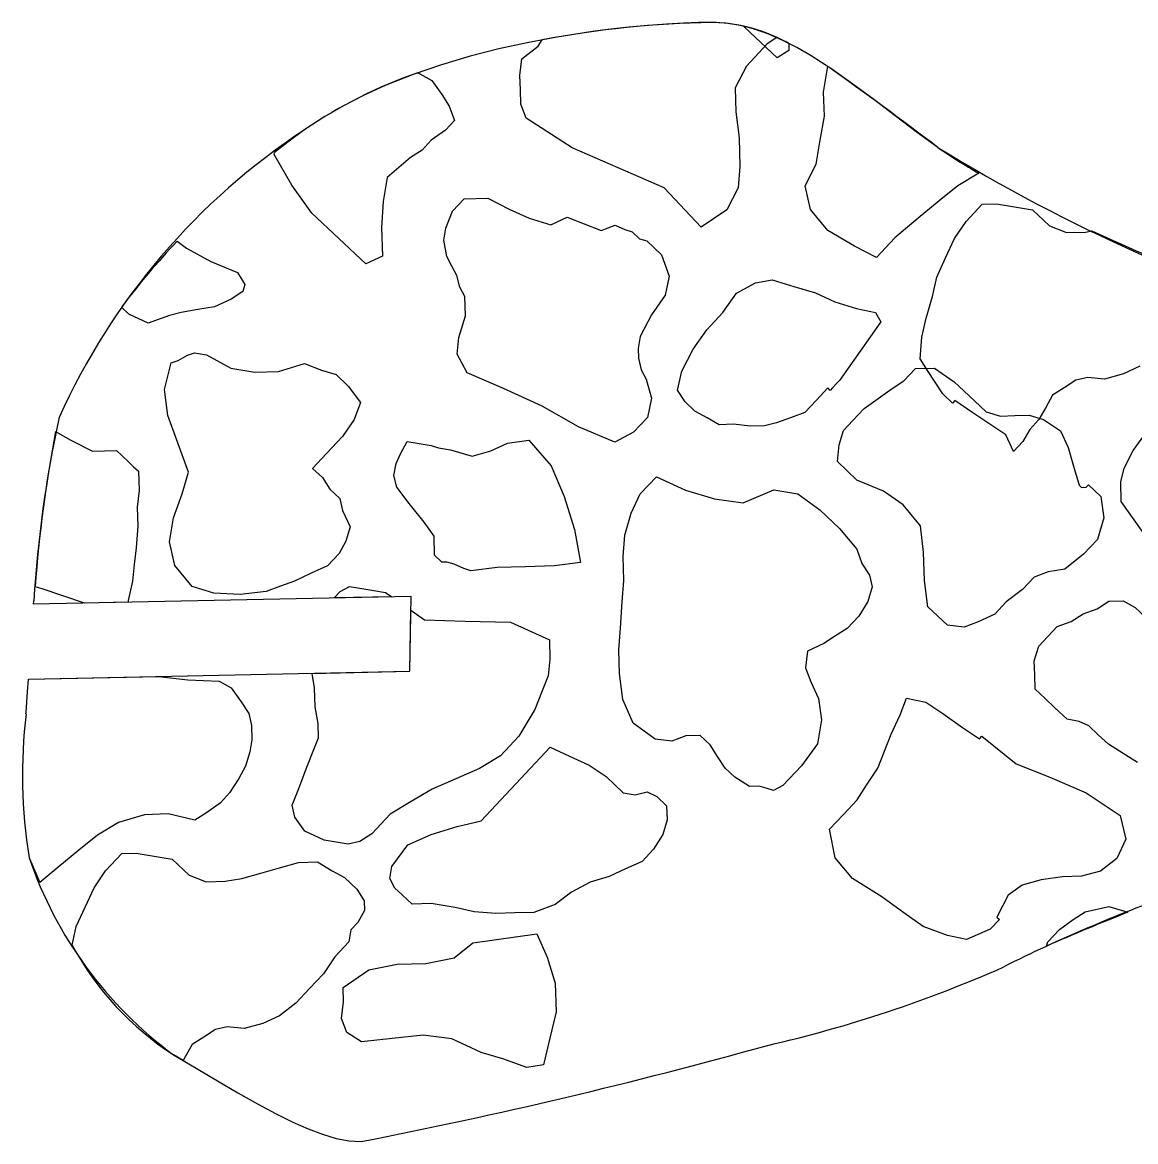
# Model space of a CAD drawing. Extents: x 1.3 to 15.6, y 3.2 to 7.5.
# Drawn here: x 1.34 to 2.766, y 3.384 to 4.818 of the extents above; entities that cross this region are included whole.
import ezdxf

# ---------------------------------------------------------------- set-up
doc = ezdxf.new("R2010")
doc.units = 0
doc.header["$MEASUREMENT"] = 0

msp = doc.modelspace()

# ---------------------------------------------------------------- linework, layer by layer
at = {"color": 7, "linetype": 'Continuous'}
for p, q in [((2.2725, 4.8053), (2.2639, 4.8135)), ((2.3072, 4.7728), (2.2725, 4.8053)), ((2.0008, 4.7876), (2.006, 4.7959)), ((2.2942, 4.7906), (2.2676, 4.7622)), ((2.3068, 4.7987), (2.2942, 4.7906)), ((2.3219, 4.7915), (2.3222, 4.7824)), ((1.9799, 4.7717), (2.0008, 4.7876)), ((2.3222, 4.7824), (2.3072, 4.7728)), ((1.9775, 4.7502), (1.9799, 4.7717)), ((2.2676, 4.7622), (2.2532, 4.7343)), ((1.8465, 4.7535), (1.8491, 4.7524)), ((1.8491, 4.7524), (1.8646, 4.7437)), ((1.9781, 4.7319), (1.9775, 4.7502)), ((2.3666, 4.7287), (2.3718, 4.7595)), ((2.3718, 4.7595), (2.3722, 4.7617)), ((1.8646, 4.7437), (1.8774, 4.7257)), ((2.2532, 4.7343), (2.2541, 4.7037)), ((1.8774, 4.7257), (1.887, 4.7107)), ((1.9787, 4.7136), (1.9781, 4.7319)), ((2.3676, 4.6982), (2.3666, 4.7287)), ((1.887, 4.7107), (1.8937, 4.6926)), ((1.9853, 4.6954), (1.9787, 4.7136)), ((1.8937, 4.6926), (1.8819, 4.68)), ((2.0446, 4.6575), (1.9853, 4.6954)), ((2.2541, 4.7037), (2.2582, 4.6702)), ((2.3624, 4.6675), (2.3676, 4.6982)), ((1.8819, 4.68), (1.8639, 4.6672)), ((1.8639, 4.6672), (1.8521, 4.6546)), ((2.2582, 4.6702), (2.2593, 4.6336)), ((2.3572, 4.6367), (2.3624, 4.6675)), ((1.6627, 4.6488), (1.6628, 4.6517)), ((1.6853, 4.6097), (1.6627, 4.6488)), ((1.8521, 4.6546), (1.8371, 4.645)), ((2.1035, 4.6318), (2.0446, 4.6575)), ((1.8371, 4.645), (1.8073, 4.6196)), ((2.2593, 4.6336), (2.2571, 4.606)), ((2.3428, 4.6088), (2.3572, 4.6367)), ((1.8073, 4.6196), (1.8022, 4.5889)), ((2.1624, 4.6061), (2.1035, 4.6318)), ((2.5655, 4.6248), (2.5385, 4.6087)), ((2.5655, 4.6248), (2.5655, 4.6248)), ((1.7109, 4.5738), (1.6853, 4.6097)), ((2.2098, 4.5556), (2.1624, 4.6061)), ((2.2571, 4.606), (2.2427, 4.578)), ((2.3499, 4.5784), (2.3428, 4.6088)), ((2.5385, 4.6087), (2.5146, 4.5896)), ((1.8912, 4.5763), (1.906, 4.5921)), ((1.906, 4.5921), (1.9365, 4.593)), ((1.9365, 4.593), (1.9645, 4.5786)), ((1.8022, 4.5889), (1.8001, 4.5552)), ((1.8827, 4.5547), (1.8912, 4.5763)), ((1.9645, 4.5786), (1.9893, 4.5672)), ((2.2427, 4.578), (2.2098, 4.5556)), ((2.3721, 4.5516), (2.3499, 4.5784)), ((2.5146, 4.5896), (2.4878, 4.5674)), ((2.5491, 4.5632), (2.5698, 4.5852)), ((2.5698, 4.5852), (2.5881, 4.5858)), ((2.5881, 4.5858), (2.6035, 4.5832)), ((2.6035, 4.5832), (2.6188, 4.5806)), ((2.6188, 4.5806), (2.6342, 4.578)), ((2.6342, 4.578), (2.6562, 4.5573)), ((1.7455, 4.5413), (1.7109, 4.5738)), ((1.9893, 4.5672), (2.0171, 4.5588)), ((2.0171, 4.5588), (2.0382, 4.5687)), ((2.0382, 4.5687), (2.0598, 4.5602)), ((2.4878, 4.5674), (2.458, 4.542)), ((2.5344, 4.5413), (2.5491, 4.5632)), ((1.8001, 4.5552), (1.8013, 4.5185)), ((1.8801, 4.5393), (1.8827, 4.5547)), ((2.0598, 4.5602), (2.0815, 4.5517)), ((2.0815, 4.5517), (2.0996, 4.5583)), ((2.0996, 4.5583), (2.112, 4.5526)), ((2.112, 4.5526), (2.1213, 4.5498)), ((2.1213, 4.5498), (2.1308, 4.541)), ((2.4064, 4.5313), (2.3721, 4.5516)), ((2.6562, 4.5573), (2.6779, 4.5488)), ((2.6779, 4.5488), (2.7023, 4.5496)), ((2.7023, 4.5496), (2.7103, 4.551)), ((1.5384, 4.538), (1.5503, 4.5291)), ((1.7802, 4.5087), (1.7455, 4.5413)), ((1.8838, 4.518), (1.8801, 4.5393)), ((2.1308, 4.541), (2.14, 4.5382)), ((2.14, 4.5382), (2.1589, 4.5204)), ((2.458, 4.542), (2.4343, 4.5168)), ((2.523, 4.5165), (2.5344, 4.5413)), ((1.5503, 4.5291), (1.5814, 4.5117)), ((1.8013, 4.5185), (1.7802, 4.5087)), ((2.1589, 4.5204), (2.1689, 4.4932)), ((2.4343, 4.5168), (2.4064, 4.5313)), ((1.5814, 4.5117), (1.6154, 4.4975)), ((1.8903, 4.506), (1.8838, 4.518)), ((1.8968, 4.494), (1.8903, 4.506)), ((2.5115, 4.4917), (2.523, 4.5165)), ((1.6154, 4.4975), (1.6251, 4.4825)), ((1.9003, 4.4788), (1.8968, 4.494)), ((2.1689, 4.4932), (2.1636, 4.4686)), ((2.5062, 4.4671), (2.5115, 4.4917)), ((1.6251, 4.4825), (1.6223, 4.4733)), ((1.9068, 4.4668), (1.9003, 4.4788)), ((2.2552, 4.4714), (2.2792, 4.4844)), ((2.2792, 4.4844), (2.3005, 4.4881)), ((2.3005, 4.4881), (2.3283, 4.4798)), ((2.3283, 4.4798), (2.3561, 4.4715)), ((1.6073, 4.4636), (1.5862, 4.4538)), ((1.6223, 4.4733), (1.6073, 4.4636)), ((1.9076, 4.4423), (1.9068, 4.4668)), ((2.1636, 4.4686), (2.146, 4.4436)), ((2.2376, 4.4464), (2.2552, 4.4714)), ((2.3561, 4.4715), (2.3809, 4.46)), ((2.4979, 4.4393), (2.5062, 4.4671)), ((1.4765, 4.4443), (1.4668, 4.4533)), ((1.5436, 4.4464), (1.5285, 4.4428)), ((1.5649, 4.4501), (1.5436, 4.4464)), ((1.5862, 4.4538), (1.5649, 4.4501)), ((2.2169, 4.4244), (2.2376, 4.4464)), ((2.3809, 4.46), (2.4087, 4.4517)), ((2.4087, 4.4517), (2.4333, 4.4464)), ((2.4333, 4.4464), (2.4398, 4.4343)), ((1.5013, 4.4328), (1.4765, 4.4443)), ((1.5285, 4.4428), (1.5013, 4.4328)), ((1.8993, 4.4146), (1.9076, 4.4423)), ((2.146, 4.4436), (2.1316, 4.4156)), ((2.4398, 4.4343), (2.387, 4.3593)), ((2.4925, 4.4147), (2.4979, 4.4393)), ((2.1993, 4.3994), (2.2169, 4.4244)), ((1.8969, 4.3931), (1.8993, 4.4146)), ((2.1316, 4.4156), (2.129, 4.4003)), ((2.4903, 4.3871), (2.4925, 4.4147)), ((1.5394, 4.3851), (1.5515, 4.3916)), ((1.5515, 4.3916), (1.5605, 4.3949)), ((1.5605, 4.3949), (1.5759, 4.3923)), ((1.5759, 4.3923), (1.607, 4.375)), ((1.9098, 4.369), (1.8969, 4.3931)), ((2.129, 4.4003), (2.1294, 4.3881)), ((2.1849, 4.3714), (2.1993, 4.3994)), ((1.5222, 4.3479), (1.5304, 4.3818)), ((1.5304, 4.3818), (1.5394, 4.3851)), ((1.607, 4.375), (1.6377, 4.3698)), ((1.6683, 4.3707), (1.7016, 4.3809)), ((1.7016, 4.3809), (1.7232, 4.3724)), ((2.1294, 4.3881), (2.1329, 4.3729)), ((2.4844, 4.3746), (2.5088, 4.3753)), ((2.4999, 4.3721), (2.4903, 4.3871)), ((2.5088, 4.3753), (2.5338, 4.3578)), ((2.7719, 4.3775), (2.7508, 4.3677)), ((1.6377, 4.3698), (1.6683, 4.3707)), ((1.7232, 4.3724), (1.7418, 4.3669)), ((1.7418, 4.3669), (1.7575, 4.3521)), ((1.9563, 4.3491), (1.9098, 4.369)), ((2.1329, 4.3729), (2.1394, 4.3609)), ((2.1394, 4.3609), (2.1462, 4.3366)), ((2.1796, 4.3468), (2.1849, 4.3714)), ((2.4696, 4.3588), (2.4844, 4.3746)), ((2.5096, 4.3571), (2.4999, 4.3721)), ((2.705, 4.3632), (2.6899, 4.3597)), ((2.7265, 4.3608), (2.705, 4.3632)), ((2.7508, 4.3677), (2.7265, 4.3608)), ((1.5263, 4.3144), (1.5222, 4.3479)), ((1.7575, 4.3521), (1.7734, 4.3312)), ((2.0059, 4.3262), (1.9563, 4.3491)), ((2.1892, 4.3318), (2.1796, 4.3468)), ((2.3721, 4.3497), (2.3573, 4.334)), ((2.3752, 4.3467), (2.3721, 4.3497)), ((2.3782, 4.3499), (2.3752, 4.3467)), ((2.3841, 4.3562), (2.3782, 4.3499)), ((2.387, 4.3593), (2.3841, 4.3562)), ((2.4367, 4.3364), (2.4546, 4.3492)), ((2.4546, 4.3492), (2.4696, 4.3588)), ((2.5192, 4.3421), (2.5096, 4.3571)), ((2.5338, 4.3578), (2.5527, 4.34)), ((2.6749, 4.35), (2.6599, 4.3404)), ((2.6899, 4.3597), (2.6749, 4.35)), ((2.1462, 4.3366), (2.1409, 4.312)), ((2.2018, 4.32), (2.1892, 4.3318)), ((2.3573, 4.334), (2.3425, 4.3182)), ((2.4187, 4.3236), (2.4367, 4.3364)), ((2.5318, 4.3303), (2.5192, 4.3421)), ((2.5348, 4.3335), (2.5318, 4.3303)), ((2.5566, 4.3188), (2.5348, 4.3335)), ((2.5527, 4.34), (2.5748, 4.3193)), ((2.6599, 4.3404), (2.6512, 4.3248)), ((1.7734, 4.3312), (1.7649, 4.3095)), ((2.0526, 4.3001), (2.0059, 4.3262)), ((2.2173, 4.3113), (2.2018, 4.32)), ((2.3425, 4.3182), (2.3243, 4.3115)), ((2.4039, 4.3079), (2.4187, 4.3236)), ((2.5785, 4.3042), (2.5566, 4.3188)), ((2.5748, 4.3193), (2.5933, 4.3138)), ((2.6512, 4.3248), (2.6425, 4.3093)), ((1.5397, 4.2781), (1.5263, 4.3144)), ((1.7649, 4.3095), (1.7503, 4.2877)), ((2.1409, 4.312), (2.1231, 4.2931)), ((2.2329, 4.3026), (2.2173, 4.3113)), ((2.2512, 4.3032), (2.2329, 4.3026)), ((2.2727, 4.3008), (2.2512, 4.3032)), ((2.3062, 4.3049), (2.291, 4.3013)), ((2.3243, 4.3115), (2.3062, 4.3049)), ((2.3921, 4.2953), (2.4039, 4.3079)), ((2.6003, 4.2896), (2.5785, 4.3042)), ((2.5933, 4.3138), (2.6116, 4.3143)), ((2.6116, 4.3143), (2.6299, 4.3149)), ((2.6299, 4.3149), (2.6485, 4.3093)), ((2.6425, 4.3093), (2.6307, 4.2967)), ((2.6485, 4.3093), (2.6703, 4.2947)), ((1.3825, 4.2939), (1.402, 4.283)), ((2.0991, 4.2801), (2.0526, 4.3001)), ((2.1231, 4.2931), (2.0991, 4.2801)), ((2.291, 4.3013), (2.2727, 4.3008)), ((2.3865, 4.2768), (2.3921, 4.2953)), ((2.6101, 4.2685), (2.6003, 4.2896)), ((2.6307, 4.2967), (2.622, 4.2811)), ((2.6703, 4.2947), (2.6801, 4.2736)), ((1.402, 4.283), (1.4299, 4.2686)), ((1.553, 4.2418), (1.5397, 4.2781)), ((1.7503, 4.2877), (1.7296, 4.2656)), ((1.8244, 4.2655), (1.8331, 4.2811)), ((1.8331, 4.2811), (1.8484, 4.2785)), ((1.8484, 4.2785), (1.8638, 4.2759)), ((1.8638, 4.2759), (1.8731, 4.2731)), ((1.9404, 4.2691), (1.9615, 4.2789)), ((1.9615, 4.2789), (1.9889, 4.2828)), ((1.9889, 4.2828), (2.0175, 4.2501)), ((2.3842, 4.2553), (2.3865, 4.2768)), ((2.622, 4.2811), (2.6101, 4.2685)), ((2.7631, 4.2696), (2.7768, 4.2884)), ((1.4299, 4.2686), (1.4605, 4.2695)), ((1.4605, 4.2695), (1.4668, 4.2636)), ((1.4668, 4.2636), (1.4762, 4.2547)), ((1.7296, 4.2656), (1.7118, 4.2467)), ((1.8187, 4.2531), (1.8244, 4.2655)), ((1.8731, 4.2731), (1.8884, 4.2705)), ((1.8884, 4.2705), (1.9162, 4.2622)), ((1.9162, 4.2622), (1.9404, 4.2691)), ((2.6801, 4.2736), (2.687, 4.2494)), ((2.7517, 4.2471), (2.7631, 4.2696)), ((1.4762, 4.2547), (1.4825, 4.2488)), ((1.4825, 4.2488), (1.4888, 4.2429)), ((1.7118, 4.2467), (1.7244, 4.2349)), ((1.8161, 4.2377), (1.8187, 4.2531)), ((2.0175, 4.2501), (2.034, 4.2108)), ((2.4093, 4.2316), (2.3842, 4.2553)), ((2.687, 4.2494), (2.6939, 4.2251)), ((2.7475, 4.2293), (2.7517, 4.2471)), ((1.4888, 4.2429), (1.4896, 4.2185)), ((1.5447, 4.2141), (1.553, 4.2418)), ((1.7244, 4.2349), (1.7341, 4.2199)), ((1.8196, 4.2226), (1.8161, 4.2377)), ((2.1317, 4.2139), (2.1524, 4.2359)), ((2.1524, 4.2359), (2.1896, 4.2187)), ((2.4434, 4.2174), (2.4093, 4.2316)), ((1.4896, 4.2185), (1.4872, 4.197)), ((1.7341, 4.2199), (1.7467, 4.2081)), ((1.8355, 4.2017), (1.8196, 4.2226)), ((2.1896, 4.2187), (2.2267, 4.2076)), ((2.2635, 4.2027), (2.3027, 4.2192)), ((2.3027, 4.2192), (2.3335, 4.214)), ((2.4684, 4.1998), (2.4434, 4.2174)), ((2.6939, 4.2251), (2.697, 4.2222)), ((2.697, 4.2222), (2.7031, 4.2224)), ((2.7031, 4.2224), (2.7061, 4.2255)), ((2.7061, 4.2255), (2.7218, 4.2107)), ((2.748, 4.2041), (2.7475, 4.2293)), ((1.5334, 4.1831), (1.5447, 4.2141)), ((1.7467, 4.2081), (1.7502, 4.1929)), ((2.034, 4.2108), (2.0475, 4.1685)), ((2.1202, 4.1891), (2.1317, 4.2139)), ((2.2267, 4.2076), (2.2635, 4.2027)), ((2.3335, 4.214), (2.3616, 4.1935)), ((2.7218, 4.2107), (2.7257, 4.1833)), ((2.7906, 4.1441), (2.748, 4.2041)), ((1.4872, 4.197), (1.4879, 4.1726)), ((1.7502, 4.1929), (1.76, 4.1718)), ((1.8546, 4.1778), (1.8355, 4.2017)), ((2.1119, 4.1613), (2.1202, 4.1891)), ((2.3616, 4.1935), (2.3868, 4.1698)), ((2.4906, 4.173), (2.4684, 4.1998)), ((1.5283, 4.1524), (1.5334, 4.1831)), ((1.8674, 4.1598), (1.8546, 4.1778)), ((2.7257, 4.1833), (2.7174, 4.1556)), ((1.4879, 4.1726), (1.4857, 4.145)), ((1.76, 4.1718), (1.7545, 4.1533)), ((1.8681, 4.1354), (1.8674, 4.1598)), ((2.0475, 4.1685), (2.0549, 4.1259)), ((2.1097, 4.1337), (2.1119, 4.1613)), ((2.3868, 4.1698), (2.409, 4.143)), ((2.4947, 4.1395), (2.4906, 4.173)), ((1.5353, 4.1221), (1.5283, 4.1524)), ((1.7545, 4.1533), (1.7458, 4.1377)), ((2.7174, 4.1556), (2.6997, 4.1367)), ((1.4857, 4.145), (1.4833, 4.1235)), ((1.7458, 4.1377), (1.731, 4.122)), ((1.8776, 4.1265), (1.8681, 4.1354)), ((2.1107, 4.1032), (2.1097, 4.1337)), ((2.409, 4.143), (2.4157, 4.1248)), ((2.4959, 4.1029), (2.4947, 4.1395)), ((2.6997, 4.1367), (2.6758, 4.1176)), ((1.4833, 4.1235), (1.4809, 4.102)), ((1.5576, 4.0952), (1.5353, 4.1221)), ((1.731, 4.122), (1.7099, 4.1122)), ((1.8837, 4.1267), (1.8776, 4.1265)), ((1.893, 4.1239), (1.8837, 4.1267)), ((1.9054, 4.1182), (1.893, 4.1239)), ((1.9146, 4.1154), (1.9054, 4.1182)), ((1.9481, 4.1195), (1.9146, 4.1154)), ((1.9848, 4.1207), (1.9481, 4.1195)), ((2.0214, 4.1218), (1.9848, 4.1207)), ((2.0549, 4.1259), (2.0214, 4.1218)), ((2.4157, 4.1248), (2.4253, 4.1098)), ((2.6758, 4.1176), (2.6545, 4.1139)), ((1.6888, 4.1023), (1.6707, 4.0957)), ((1.7099, 4.1122), (1.6888, 4.1023)), ((2.1085, 4.0756), (2.1107, 4.1032)), ((2.4253, 4.1098), (2.4289, 4.0947)), ((2.5, 4.0693), (2.4959, 4.1029)), ((2.6364, 4.1072), (2.6216, 4.0915)), ((2.6545, 4.1139), (2.6364, 4.1072)), ((1.3651, 4.0923), (1.3562, 4.095)), ((1.4196, 4.074), (1.3651, 4.0923)), ((1.4809, 4.102), (1.4756, 4.0774)), ((1.5853, 4.0869), (1.5576, 4.0952)), ((1.6525, 4.089), (1.619, 4.0849)), ((1.6707, 4.0957), (1.6525, 4.089)), ((1.7395, 4.0806), (1.7473, 4.0889)), ((1.7473, 4.0889), (1.7593, 4.0954)), ((1.7593, 4.0954), (1.7747, 4.0928)), ((1.7747, 4.0928), (1.7901, 4.0902)), ((1.7901, 4.0902), (1.8054, 4.0876)), ((2.4289, 4.0947), (2.4233, 4.0762)), ((2.6216, 4.0915), (2.6007, 4.0755)), ((1.8381, 4.0826), (1.3542, 4.0726)), ((1.3542, 4.0726), (1.3545, 4.0769)), ((1.4753, 4.0751), (1.4196, 4.074)), ((1.4756, 4.0774), (1.4753, 4.0751)), ((1.619, 4.0849), (1.5853, 4.0869)), ((1.8133, 4.0821), (1.7395, 4.0806)), ((1.8054, 4.0876), (1.8133, 4.0821)), ((1.8365, 3.9866), (1.8381, 4.0826)), ((2.1064, 4.0419), (2.1085, 4.0756)), ((2.4233, 4.0762), (2.4117, 4.0574)), ((2.6007, 4.0755), (2.5859, 4.0598)), ((2.7171, 4.0669), (2.7321, 4.0765)), ((2.7321, 4.0765), (2.7504, 4.0771)), ((2.7504, 4.0771), (2.766, 4.0684)), ((1.8365, 3.9866), (1.8378, 4.0649)), ((1.8378, 4.0649), (1.8554, 4.0525)), ((2.5252, 4.0457), (2.5, 4.0693)), ((2.5859, 4.0598), (2.5648, 4.05)), ((2.684, 4.0506), (2.699, 4.0602)), ((2.699, 4.0602), (2.7171, 4.0669)), ((2.766, 4.0684), (2.7786, 4.0566)), ((1.8554, 4.0525), (1.9074, 4.051)), ((1.9074, 4.051), (1.9656, 4.0498)), ((1.9656, 4.0498), (2.0152, 4.0268)), ((2.4117, 4.0574), (2.3969, 4.0417)), ((2.5466, 4.0433), (2.5252, 4.0457)), ((2.5648, 4.05), (2.5466, 4.0433)), ((2.6658, 4.0439), (2.684, 4.0506)), ((2.1042, 4.0143), (2.1064, 4.0419)), ((2.3819, 4.0321), (2.3669, 4.0224)), ((2.3969, 4.0417), (2.3819, 4.0321)), ((2.6422, 4.0187), (2.654, 4.0313)), ((2.654, 4.0313), (2.6658, 4.0439)), ((2.0152, 4.0268), (2.0159, 4.0024)), ((2.3669, 4.0224), (2.3458, 4.0126)), ((2.6366, 4.0002), (2.6422, 4.0187)), ((2.0159, 4.0024), (2.0136, 3.9809)), ((2.1052, 3.9838), (2.1042, 4.0143)), ((2.3458, 4.0126), (2.3434, 3.9911)), ((2.3434, 3.9911), (2.3501, 3.973)), ((2.6372, 3.9819), (2.6366, 4.0002)), ((1.3465, 3.9604), (1.3476, 3.9765)), ((1.3465, 3.9604), (1.3476, 3.9765)), ((1.3476, 3.9765), (1.8365, 3.9866)), ((1.3476, 3.9765), (1.5148, 3.98)), ((1.5148, 3.98), (1.5521, 3.9758)), ((1.5521, 3.9758), (1.5919, 3.974)), ((1.5919, 3.974), (1.6074, 3.9653)), ((1.7112, 3.984), (1.8365, 3.9866)), ((1.7144, 3.9656), (1.7112, 3.984)), ((2.0136, 3.9809), (2.0051, 3.9593)), ((2.1093, 3.9503), (2.1052, 3.9838)), ((2.6378, 3.9636), (2.6372, 3.9819)), ((1.3447, 3.9344), (1.3465, 3.9604)), ((1.3447, 3.9344), (1.3465, 3.9604)), ((1.6074, 3.9653), (1.6202, 3.9474)), ((1.7152, 3.9411), (1.7144, 3.9656)), ((2.0051, 3.9593), (1.9966, 3.9376)), ((2.3501, 3.973), (2.3599, 3.9519)), ((2.6503, 3.9517), (2.6378, 3.9636)), ((1.6202, 3.9474), (1.6299, 3.9324)), ((2.1224, 3.9201), (2.1093, 3.9503)), ((2.3599, 3.9519), (2.3638, 3.9245)), ((2.4645, 3.9307), (2.473, 3.9523)), ((2.473, 3.9523), (2.4976, 3.947)), ((2.4976, 3.947), (2.5195, 3.9324)), ((2.6629, 3.9399), (2.6503, 3.9517)), ((1.3445, 3.9322), (1.3447, 3.9344)), ((1.3445, 3.9322), (1.3447, 3.9344)), ((1.6299, 3.9324), (1.6334, 3.9172)), ((1.7189, 3.9198), (1.7152, 3.9411)), ((1.9966, 3.9376), (1.9762, 3.9033)), ((2.453, 3.9059), (2.4645, 3.9307)), ((2.5195, 3.9324), (2.5445, 3.9148)), ((2.6787, 3.9251), (2.6629, 3.9399)), ((1.6334, 3.9172), (1.634, 3.8989)), ((1.7195, 3.9015), (1.7189, 3.9198)), ((2.1506, 3.8996), (2.1224, 3.9201)), ((2.3638, 3.9245), (2.3587, 3.8938)), ((2.694, 3.9225), (2.6787, 3.9251)), ((2.7065, 3.9168), (2.694, 3.9225)), ((2.719, 3.9049), (2.7065, 3.9168)), ((1.711, 3.8799), (1.7195, 3.9015)), ((1.9762, 3.9033), (1.9525, 3.8782)), ((2.1902, 3.9039), (2.1721, 3.8972)), ((2.2085, 3.9044), (2.1902, 3.9039)), ((2.2211, 3.8926), (2.2085, 3.9044)), ((2.4445, 3.8842), (2.453, 3.9059)), ((2.5445, 3.9148), (2.5663, 3.9002)), ((2.5663, 3.9002), (2.5693, 3.9034)), ((2.5693, 3.9034), (2.6132, 3.868)), ((2.7316, 3.8931), (2.719, 3.9049)), ((1.634, 3.8989), (1.6314, 3.8835)), ((1.9276, 3.7948), (2.0164, 3.8893)), ((2.0164, 3.8893), (2.0412, 3.8778)), ((2.1721, 3.8972), (2.1506, 3.8996)), ((2.2308, 3.8776), (2.2211, 3.8926)), ((2.3587, 3.8938), (2.3381, 3.8656)), ((2.7503, 3.8814), (2.7316, 3.8931)), ((1.6314, 3.8835), (1.6258, 3.865)), ((1.7025, 3.8582), (1.711, 3.8799)), ((1.9525, 3.8782), (1.9255, 3.862)), ((2.0412, 3.8778), (2.066, 3.8664)), ((2.2404, 3.8626), (2.2308, 3.8776)), ((2.436, 3.8625), (2.4445, 3.8842)), ((2.769, 3.8698), (2.7503, 3.8814)), ((1.6258, 3.865), (1.6171, 3.8494)), ((1.9255, 3.862), (1.8954, 3.8489)), ((2.066, 3.8664), (2.0879, 3.8518)), ((2.253, 3.8508), (2.2404, 3.8626)), ((2.3381, 3.8656), (2.3144, 3.8404)), ((2.4214, 3.8407), (2.436, 3.8625)), ((2.6132, 3.868), (2.6565, 3.851)), ((1.6171, 3.8494), (1.6055, 3.8307)), ((1.694, 3.8365), (1.7025, 3.8582)), ((1.8954, 3.8489), (1.8652, 3.8357)), ((2.0879, 3.8518), (2.1099, 3.8311)), ((2.2717, 3.8391), (2.253, 3.8508)), ((2.6565, 3.851), (2.703, 3.8311)), ((1.6055, 3.8307), (1.5936, 3.8181)), ((1.6855, 3.8149), (1.694, 3.8365)), ((1.8652, 3.8357), (1.8382, 3.8196)), ((2.1099, 3.8311), (2.1253, 3.8285)), ((2.1253, 3.8285), (2.1404, 3.832)), ((2.1404, 3.832), (2.1529, 3.8263)), ((2.2839, 3.8395), (2.2717, 3.8391)), ((2.2932, 3.8367), (2.2839, 3.8395)), ((2.3024, 3.834), (2.2932, 3.8367)), ((2.3144, 3.8404), (2.3024, 3.834)), ((2.4098, 3.822), (2.4214, 3.8407)), ((2.703, 3.8311), (2.7467, 3.8018)), ((1.5936, 3.8181), (1.5757, 3.8054)), ((1.8382, 3.8196), (1.8112, 3.8035)), ((2.1529, 3.8263), (2.1654, 3.8144)), ((2.392, 3.8031), (2.4098, 3.822)), ((1.4963, 3.8029), (1.463, 3.7927)), ((1.5268, 3.8039), (1.4963, 3.8029)), ((1.5607, 3.7957), (1.5268, 3.8039)), ((1.5757, 3.8054), (1.5607, 3.7957)), ((1.689, 3.7997), (1.6855, 3.8149)), ((1.8112, 3.8035), (1.7875, 3.7783)), ((2.1654, 3.8144), (2.166, 3.7961)), ((2.3743, 3.7842), (2.392, 3.8031)), ((2.7467, 3.8018), (2.7537, 3.7715)), ((1.463, 3.7927), (1.436, 3.7766)), ((1.7018, 3.7817), (1.689, 3.7997)), ((1.8639, 3.7776), (1.8972, 3.7878)), ((1.8972, 3.7878), (1.9276, 3.7948)), ((2.166, 3.7961), (2.1605, 3.7776)), ((1.436, 3.7766), (1.4121, 3.7575)), ((1.7266, 3.7703), (1.7018, 3.7817)), ((1.7875, 3.7783), (1.7725, 3.7686)), ((1.8338, 3.7644), (1.8639, 3.7776)), ((2.1605, 3.7776), (2.1488, 3.7589)), ((2.3815, 3.7477), (2.3743, 3.7842)), ((1.742, 3.7677), (1.7266, 3.7703)), ((1.7573, 3.7651), (1.742, 3.7677)), ((1.7725, 3.7686), (1.7573, 3.7651)), ((1.8132, 3.7363), (1.8338, 3.7644)), ((2.1488, 3.7589), (2.134, 3.7431)), ((2.7537, 3.7715), (2.7423, 3.7467)), ((1.4121, 3.7575), (1.3853, 3.7353)), ((1.4465, 3.7311), (1.4673, 3.7531)), ((1.4673, 3.7531), (1.4856, 3.7537)), ((1.4856, 3.7537), (1.501, 3.7511)), ((1.501, 3.7511), (1.5163, 3.7485)), ((1.5163, 3.7485), (1.5317, 3.7459)), ((1.5317, 3.7459), (1.5537, 3.7252)), ((2.4037, 3.7209), (2.3815, 3.7477)), ((2.7423, 3.7467), (2.7214, 3.7307)), ((1.3853, 3.7353), (1.3625, 3.7159)), ((1.4319, 3.7092), (1.4465, 3.7311)), ((1.6453, 3.728), (1.6696, 3.7349)), ((1.6696, 3.7349), (1.6938, 3.7418)), ((1.6938, 3.7418), (1.7183, 3.7425)), ((1.7183, 3.7425), (1.737, 3.7309)), ((1.737, 3.7309), (1.7525, 3.7222)), ((1.8107, 3.7209), (1.8132, 3.7363)), ((2.1129, 3.7333), (2.0918, 3.7235)), ((2.134, 3.7431), (2.1129, 3.7333)), ((2.7214, 3.7307), (2.6971, 3.7239)), ((1.5537, 3.7252), (1.5754, 3.7167)), ((1.5754, 3.7167), (1.5998, 3.7175)), ((1.5998, 3.7175), (1.6211, 3.7212)), ((1.6211, 3.7212), (1.6453, 3.728)), ((1.7525, 3.7222), (1.7683, 3.7074)), ((1.8171, 3.7089), (1.8107, 3.7209)), ((2.0676, 3.7166), (2.0435, 3.7037)), ((2.0918, 3.7235), (2.0676, 3.7166)), ((2.4411, 3.6976), (2.4037, 3.7209)), ((2.6453, 3.7192), (2.6211, 3.7124)), ((2.6727, 3.7231), (2.6453, 3.7192)), ((2.6971, 3.7239), (2.6727, 3.7231)), ((1.4205, 3.6844), (1.4319, 3.7092)), ((1.7683, 3.7074), (1.7779, 3.6924)), ((1.8266, 3.7), (1.8171, 3.7089)), ((2.0435, 3.7037), (2.0226, 3.6877)), ((2.6211, 3.7124), (2.6031, 3.6996)), ((1.7779, 3.6924), (1.7783, 3.6802)), ((1.8392, 3.6882), (1.8266, 3.7)), ((1.8636, 3.6889), (1.8392, 3.6882)), ((1.8943, 3.6838), (1.8636, 3.6889)), ((2.0226, 3.6877), (1.9954, 3.6777)), ((2.4693, 3.6771), (2.4411, 3.6976)), ((2.6031, 3.6996), (2.5887, 3.6716)), ((1.409, 3.6596), (1.4205, 3.6844)), ((1.7783, 3.6802), (1.7696, 3.6646)), ((1.919, 3.6784), (1.8943, 3.6838)), ((1.9466, 3.6762), (1.919, 3.6784)), ((1.971, 3.677), (1.9466, 3.6762)), ((1.9954, 3.6777), (1.971, 3.677)), ((2.4943, 3.6595), (2.4693, 3.6771)), ((2.6866, 3.6685), (2.7016, 3.6782)), ((2.7016, 3.6782), (2.732, 3.6852)), ((2.732, 3.6852), (2.7564, 3.6779)), ((1.4038, 3.6356), (1.409, 3.6596)), ((1.7696, 3.6646), (1.7607, 3.6552)), ((2.5252, 3.6482), (2.4943, 3.6595)), ((2.5918, 3.6686), (2.58, 3.6561)), ((2.5887, 3.6716), (2.5918, 3.6686)), ((2.6687, 3.6557), (2.6866, 3.6685)), ((1.7607, 3.6552), (1.7581, 3.6398)), ((1.9445, 3.6425), (1.9719, 3.6464)), ((1.9719, 3.6464), (1.9993, 3.6503)), ((1.9993, 3.6503), (2.0125, 3.6202)), ((2.5498, 3.6429), (2.5252, 3.6482)), ((2.58, 3.6561), (2.5498, 3.6429)), ((2.6539, 3.64), (2.6687, 3.6557)), ((1.7581, 3.6398), (1.7404, 3.6209)), ((1.8933, 3.6195), (1.9171, 3.6386)), ((1.9171, 3.6386), (1.9445, 3.6425)), ((2.6522, 3.6345), (2.6539, 3.64)), ((1.7404, 3.6209), (1.7258, 3.5991)), ((1.8568, 3.6123), (1.8933, 3.6195)), ((2.0125, 3.6202), (2.0227, 3.5868)), ((1.7508, 3.5815), (1.7837, 3.6039)), ((1.7837, 3.6039), (1.8202, 3.6112)), ((1.8202, 3.6112), (1.8568, 3.6123)), ((1.7258, 3.5991), (1.708, 3.5802)), ((2.0227, 3.5868), (2.0238, 3.5502)), ((1.708, 3.5802), (1.6903, 3.5613)), ((1.7513, 3.5632), (1.7508, 3.5815)), ((1.6903, 3.5613), (1.6693, 3.5453)), ((1.7489, 3.5417), (1.7513, 3.5632)), ((1.6693, 3.5453), (1.6482, 3.5355)), ((2.0238, 3.5502), (2.0157, 3.5163)), ((1.6025, 3.531), (1.5874, 3.5275)), ((1.624, 3.5287), (1.6025, 3.531)), ((1.6482, 3.5355), (1.624, 3.5287)), ((1.7556, 3.5236), (1.7489, 3.5417)), ((1.5724, 3.5179), (1.5574, 3.5083)), ((1.5874, 3.5275), (1.5724, 3.5179)), ((1.7743, 3.5119), (1.7556, 3.5236)), ((1.8139, 3.5162), (1.7743, 3.5119)), ((1.8535, 3.5205), (1.8139, 3.5162)), ((1.8904, 3.5155), (1.8535, 3.5205)), ((1.9276, 3.4983), (1.8904, 3.5155)), ((2.0157, 3.5163), (2.0076, 3.4824)), ((1.5574, 3.5083), (1.5487, 3.4927)), ((1.546, 3.4878), (1.5335, 3.4952)), ((1.5487, 3.4927), (1.546, 3.4878)), ((1.9554, 3.49), (1.9276, 3.4983)), ((1.9863, 3.4787), (1.9554, 3.49)), ((2.0076, 3.4824), (1.9863, 3.4787))]:
    msp.add_line(p, q, dxfattribs=at)
at = {"color": 7, "linetype": 'Continuous', "flags": 128}
for points in [[(2.2229, 4.8182), (2.2061, 4.8179), (2.1869, 4.8172), (2.1655, 4.816), (2.1421, 4.8143), (2.117, 4.8119), (2.0903, 4.809), (2.0572, 4.8045), (2.0226, 4.7989), (1.9869, 4.7922), (1.9505, 4.7842), (1.9138, 4.7748), (1.877, 4.7639), (1.8407, 4.7514), (1.805, 4.7373), (1.7778, 4.7249), (1.7515, 4.7114), (1.7261, 4.6968), (1.702, 4.6809)], [(2.513, 4.658), (2.4854, 4.678), (2.4581, 4.6986), (2.431, 4.7192), (2.4041, 4.7392), (2.3773, 4.7582), (2.3506, 4.7755), (2.3325, 4.7859), (2.3145, 4.7952), (2.2963, 4.8031), (2.2781, 4.8096), (2.2599, 4.8144), (2.2415, 4.8173), (2.2229, 4.8182)], [(1.702, 4.6809), (1.6799, 4.6648), (1.6628, 4.6517)], [(1.5335, 3.4952), (1.5625, 3.478), (1.59, 3.4617), (1.6162, 3.4465), (1.641, 3.4325), (1.6644, 3.42), (1.6865, 3.409), (1.7062, 3.4003), (1.7247, 3.3933), (1.7422, 3.3881), (1.7586, 3.3849), (1.774, 3.3839)]]:
    msp.add_lwpolyline(points, dxfattribs=at)
at = {"color": 7, "linetype": 'Continuous'}
for centre, radius, start, end in [((2.2468, 3.5188), 1.2996, 91.0537, 100.6778), ((2.2206, 4.618), 0.2003, 64.4765, 89.3228), ((2.2029, 4.5644), 0.2564, 62.3458, 76.2373), ((2.0421, 4.1848), 0.6014, 108.9771, 124.4299), ((-0.9497, 0.1019), 5.7226, 52.7645, 54.5153), ((2.1761, 3.9573), 0.865, 123.2295, 155.7849), ((2.9143, 5.2361), 0.7037, 235.2277, 240.2883), ((3.6678, 6.5365), 2.2051, 238.4197, 253.5513), ((3.9404, 7.2258), 2.9441, 245.3029, 248.5333), ((2.2761, 3.8417), 1.0144, 136.6537, 142.9188), ((2.9177, 3.98), 1.5662, 167.7572, 176.4526), ((3.1584, 3.9573), 1.8075, 169.2691, 175.6315), ((2.0058, 3.8543), 0.6658, 173.2814, 189.206), ((2.0058, 3.8543), 0.6658, 173.2814, 189.206), ((3.4651, 4.6581), 2.3041, 203.2715, 204.1384), ((1.8448, 3.9171), 0.5243, 198.8367, 233.5851), ((3.4951, 1.8091), 2.0104, 109.7598, 116.5192), ((3.9758, 0.6054), 3.3056, 111.6476, 113.6035), ((1.744, 3.8197), 0.3868, 208.4131, 237.027), ((1.9142, 5.1567), 1.6929, 282.9991, 293.8072), ((0.4715, 10.0481), 6.7902, 281.05892, 285.57726)]:
    msp.add_arc(centre, radius, start, end, dxfattribs=at)

doc.saveas('drawing.dxf')
